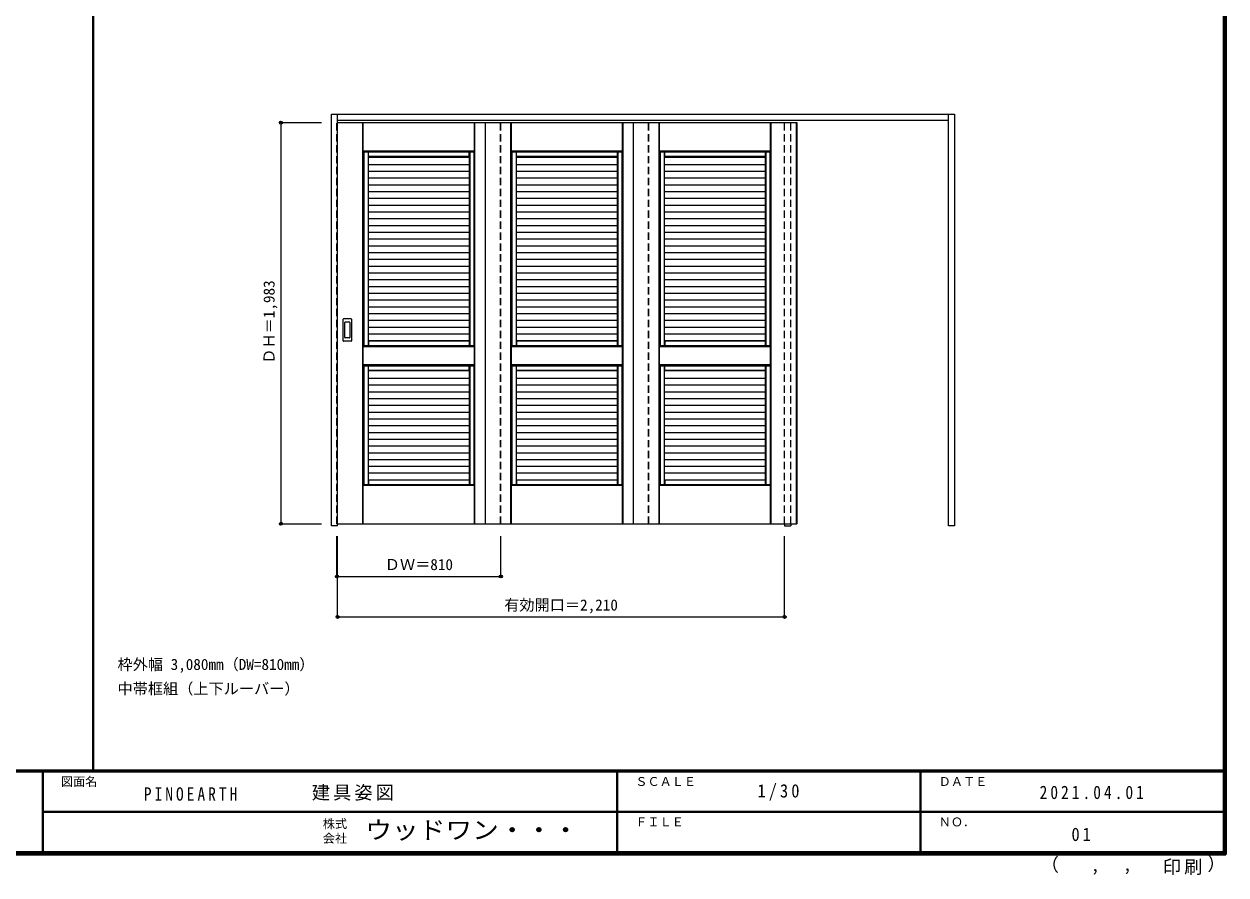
# Model space of a CAD drawing. Units: millimetres, scale not verified. Extents: x -6000 to 5700, y -4307 to 4175.
# Drawn here: x -242 to 5700, y -4307 to -100 of the extents above; entities that cross this region are included whole.
import ezdxf
from ezdxf.enums import TextEntityAlignment as Align

# ---------------------------------------------------------------- set-up
doc = ezdxf.new("R2010")
doc.units = ezdxf.units.MM
doc.header["$LTSCALE"] = 30
doc.header["$PDMODE"] = 32
doc.header["$PDSIZE"] = 15
doc.linetypes.add('DASHED1', pattern=[1.8, 1.2, -0.6])
for name, color, linetype, lineweight in [('0-2_扉', 4, 'DASHED1', 9), ('0-3_仕上げ', 7, 'Continuous', 18), ('0-4_枠', 3, 'Continuous', 25), ('0-6_引手', 7, 'Continuous', 18), ('0-B_寸法', 4, 'Continuous', 9), ('F-1_枠', 6, 'Continuous', 40)]:
    doc.layers.add(name, color=color, linetype=linetype, lineweight=lineweight)
doc.layers.add('0-A_文字', color=7, linetype='Continuous')
doc.layers.add('F-A_文字', color=7, linetype='Continuous')
doc.styles.add('ＭＳ ゴシック', font='')
doc.styles.get('ＭＳ ゴシック').set_extended_font_data('MS Gothic')

msp = doc.modelspace()

# ---------------------------------------------------------------- linework, layer by layer
at = {"layer": '0-2_扉'}
for p, q in [((1305, -587.75), (1308, -587.75)), ((1305, -2570.75), (1305, -587.75)), ((2115, -2570.75), (2115, -587.75)), ((2847, -2570.75), (2847, -587.75)), ((1308, -2570.75), (1305, -2570.75))]:
    msp.add_line(p, q, dxfattribs=at)
at = {"layer": '0-2_扉', "color": 3, "linetype": 'Continuous', "lineweight": 25}
for p, q in [((2037, -587.75), (2037, -2570.75)), ((2769, -587.75), (2769, -2570.75)), ((1308, -2570.75), (3579, -2570.75))]:
    msp.add_line(p, q, dxfattribs=at)
msp.add_lwpolyline([(1308, -587.75), (3579, -587.75), (3579, -2570.75)], dxfattribs=at)
at = {"layer": '0-3_仕上げ', "color": 4, "linetype": 'DASHED1', "lineweight": 9}
for p, q in [((1307, -2570.75), (1307, -587.75)), ((2113, -2570.75), (2113, -587.75)), ((2845, -2570.75), (2845, -587.75))]:
    msp.add_line(p, q, dxfattribs=at)
at = {"layer": '0-3_仕上げ'}
for p, q in [((1433, -2570.75), (1433, -587.75)), ((1434, -728.75), (1434, -587.75)), ((1435, -727.75), (1435, -587.75)), ((1985, -727.75), (1985, -587.75)), ((1986, -728.75), (1986, -587.75)), ((1987, -2570.75), (1987, -587.75)), ((2039, -2570.75), (2039, -587.75)), ((2165, -2570.75), (2165, -587.75)), ((2166, -728.75), (2166, -587.75)), ((2167, -727.75), (2167, -587.75)), ((2717, -727.75), (2717, -587.75)), ((2718, -728.75), (2718, -587.75)), ((2719, -2570.75), (2719, -587.75)), ((2771, -2570.75), (2771, -587.75)), ((2897, -2570.75), (2897, -587.75)), ((2898, -728.75), (2898, -587.75)), ((2899, -727.75), (2899, -587.75)), ((3449, -727.75), (3449, -587.75)), ((3450, -728.75), (3450, -587.75)), ((3451, -2570.75), (3451, -587.75)), ((3577, -2570.75), (3577, -587.75)), ((1435, -727.75), (1434, -728.75)), ((1434, -728.75), (1437, -731.75)), ((1435, -727.75), (1985, -727.75)), ((1982, -733.75), (1438, -733.75)), ((1438, -733.75), (1438, -1689.75)), ((1459, -733.75), (1459, -1689.75)), ((1960, -756.71), (1460, -756.71)), ((1460, -758.21), (1960, -758.21)), ((1461, -754.75), (1959, -754.75)), ((1961, -733.75), (1961, -1689.75)), ((1982, -733.75), (1982, -1689.75)), ((1983, -731.75), (1986, -728.75)), ((1985, -727.75), (1986, -728.75)), ((2167, -727.75), (2166, -728.75)), ((2166, -728.75), (2169, -731.75)), ((2167, -727.75), (2717, -727.75)), ((2714, -733.75), (2170, -733.75)), ((2170, -733.75), (2170, -1689.75)), ((2191, -733.75), (2191, -1689.75)), ((2692, -756.71), (2192, -756.71)), ((2192, -758.21), (2692, -758.21)), ((2193, -754.75), (2691, -754.75)), ((2693, -733.75), (2693, -1689.75)), ((2714, -733.75), (2714, -1689.75)), ((2715, -731.75), (2718, -728.75)), ((2717, -727.75), (2718, -728.75)), ((2899, -727.75), (2898, -728.75)), ((2898, -728.75), (2901, -731.75)), ((2899, -727.75), (3449, -727.75)), ((3446, -733.75), (2902, -733.75)), ((2902, -733.75), (2902, -1689.75)), ((2923, -733.75), (2923, -1689.75)), ((3424, -756.71), (2924, -756.71)), ((2924, -758.21), (3424, -758.21)), ((2925, -754.75), (3423, -754.75)), ((3425, -733.75), (3425, -1689.75)), ((3446, -733.75), (3446, -1689.75)), ((3447, -731.75), (3450, -728.75)), ((3449, -727.75), (3450, -728.75)), ((1460, -794.28), (1960, -794.28)), ((1460, -827.78), (1960, -827.78)), ((2192, -794.28), (2692, -794.28)), ((2192, -827.78), (2692, -827.78)), ((2924, -794.28), (3424, -794.28)), ((2924, -827.78), (3424, -827.78)), ((1460, -861.28), (1960, -861.28)), ((2192, -861.28), (2692, -861.28)), ((2924, -861.28), (3424, -861.28)), ((1460, -894.78), (1960, -894.78)), ((1460, -928.28), (1960, -928.28)), ((2192, -894.78), (2692, -894.78)), ((2192, -928.28), (2692, -928.28)), ((2924, -894.78), (3424, -894.78)), ((2924, -928.28), (3424, -928.28)), ((1460, -961.78), (1960, -961.78)), ((1460, -995.28), (1960, -995.28)), ((2192, -961.78), (2692, -961.78)), ((2192, -995.28), (2692, -995.28)), ((2924, -961.78), (3424, -961.78)), ((2924, -995.28), (3424, -995.28)), ((1460, -1028.78), (1960, -1028.78)), ((1460, -1062.28), (1960, -1062.28)), ((2192, -1028.78), (2692, -1028.78)), ((2192, -1062.28), (2692, -1062.28)), ((2924, -1028.78), (3424, -1028.78)), ((2924, -1062.28), (3424, -1062.28)), ((1460, -1095.78), (1960, -1095.78)), ((2192, -1095.78), (2692, -1095.78)), ((2924, -1095.78), (3424, -1095.78)), ((1460, -1129.28), (1960, -1129.28)), ((1460, -1162.78), (1960, -1162.78)), ((2192, -1129.28), (2692, -1129.28)), ((2192, -1162.78), (2692, -1162.78)), ((2924, -1129.28), (3424, -1129.28)), ((2924, -1162.78), (3424, -1162.78)), ((1460, -1196.28), (1960, -1196.28)), ((1460, -1229.78), (1960, -1229.78)), ((2192, -1196.28), (2692, -1196.28)), ((2192, -1229.78), (2692, -1229.78)), ((2924, -1196.28), (3424, -1196.28)), ((2924, -1229.78), (3424, -1229.78)), ((1460, -1263.28), (1960, -1263.28)), ((1460, -1296.78), (1960, -1296.78)), ((2192, -1263.28), (2692, -1263.28)), ((2192, -1296.78), (2692, -1296.78)), ((2924, -1263.28), (3424, -1263.28)), ((2924, -1296.78), (3424, -1296.78)), ((1460, -1330.28), (1960, -1330.28)), ((1460, -1363.78), (1960, -1363.78)), ((2192, -1330.28), (2692, -1330.28)), ((2192, -1363.78), (2692, -1363.78)), ((2924, -1330.28), (3424, -1330.28)), ((2924, -1363.78), (3424, -1363.78)), ((1460, -1397.28), (1960, -1397.28)), ((2192, -1397.28), (2692, -1397.28)), ((2924, -1397.28), (3424, -1397.28)), ((1460, -1430.78), (1960, -1430.78)), ((1460, -1464.28), (1960, -1464.28)), ((2192, -1430.78), (2692, -1430.78)), ((2192, -1464.28), (2692, -1464.28)), ((2924, -1430.78), (3424, -1430.78)), ((2924, -1464.28), (3424, -1464.28)), ((1460, -1497.78), (1960, -1497.78)), ((1460, -1531.28), (1960, -1531.28)), ((2192, -1497.78), (2692, -1497.78)), ((2192, -1531.28), (2692, -1531.28)), ((2924, -1497.78), (3424, -1497.78)), ((2924, -1531.28), (3424, -1531.28)), ((1460, -1564.78), (1960, -1564.78)), ((1460, -1598.28), (1960, -1598.28)), ((2192, -1564.78), (2692, -1564.78)), ((2192, -1598.28), (2692, -1598.28)), ((2924, -1564.78), (3424, -1564.78)), ((2924, -1598.28), (3424, -1598.28)), ((1460, -1631.78), (1960, -1631.78)), ((2192, -1631.78), (2692, -1631.78)), ((2924, -1631.78), (3424, -1631.78)), ((1437, -1689.75), (1434, -1692.75)), ((1435, -1693.75), (1434, -1692.75)), ((1434, -1786.75), (1434, -1692.75)), ((1435, -1785.75), (1435, -1693.75)), ((1435, -1693.75), (1985, -1693.75)), ((1460, -1665.28), (1960, -1665.28)), ((1460, -1667.75), (1461, -1668.75)), ((1960, -1667.75), (1959, -1668.75)), ((1959, -1668.75), (1959, -1689.75)), ((1986, -1692.75), (1983, -1689.75)), ((1985, -1693.75), (1986, -1692.75)), ((1985, -1785.75), (1985, -1693.75)), ((2169, -1689.75), (2166, -1692.75)), ((2167, -1693.75), (2166, -1692.75)), ((2166, -1786.75), (2166, -1692.75)), ((2167, -1785.75), (2167, -1693.75)), ((2167, -1693.75), (2717, -1693.75)), ((2192, -1665.28), (2692, -1665.28)), ((2192, -1667.75), (2193, -1668.75)), ((2692, -1667.75), (2691, -1668.75)), ((2691, -1668.75), (2691, -1689.75)), ((2718, -1692.75), (2715, -1689.75)), ((2717, -1693.75), (2718, -1692.75)), ((2717, -1785.75), (2717, -1693.75)), ((2901, -1689.75), (2898, -1692.75)), ((2899, -1693.75), (2898, -1692.75)), ((2898, -1786.75), (2898, -1692.75)), ((2899, -1785.75), (2899, -1693.75)), ((2899, -1693.75), (3449, -1693.75)), ((2924, -1665.28), (3424, -1665.28)), ((2924, -1667.75), (2925, -1668.75)), ((3424, -1667.75), (3423, -1668.75)), ((3423, -1668.75), (3423, -1689.75)), ((3450, -1692.75), (3447, -1689.75)), ((3449, -1693.75), (3450, -1692.75)), ((3449, -1785.75), (3449, -1693.75)), ((1434, -1786.75), (1435, -1785.75)), ((1434, -1786.75), (1437, -1789.75)), ((1985, -1785.75), (1435, -1785.75)), ((1982, -1791.75), (1438, -1791.75)), ((1438, -1791.75), (1438, -2376.75)), ((1459, -1791.75), (1459, -2376.75)), ((1960, -1814.71), (1460, -1814.71)), ((1461, -1812.75), (1959, -1812.75)), ((1961, -1791.75), (1961, -2376.75)), ((1982, -1791.75), (1982, -2376.75)), ((1986, -1786.75), (1985, -1785.75)), ((2166, -1786.75), (2167, -1785.75)), ((2166, -1786.75), (2169, -1789.75)), ((2717, -1785.75), (2167, -1785.75)), ((2714, -1791.75), (2170, -1791.75)), ((2170, -1791.75), (2170, -2376.75)), ((2191, -1791.75), (2191, -2376.75)), ((2692, -1814.71), (2192, -1814.71)), ((2193, -1812.75), (2691, -1812.75)), ((2693, -1791.75), (2693, -2376.75)), ((2714, -1791.75), (2714, -2376.75)), ((2718, -1786.75), (2717, -1785.75)), ((2898, -1786.75), (2899, -1785.75)), ((2898, -1786.75), (2901, -1789.75)), ((3449, -1785.75), (2899, -1785.75)), ((3446, -1791.75), (2902, -1791.75)), ((2902, -1791.75), (2902, -2376.75)), ((2923, -1791.75), (2923, -2376.75)), ((3424, -1814.71), (2924, -1814.71)), ((2925, -1812.75), (3423, -1812.75)), ((3425, -1791.75), (3425, -2376.75)), ((3446, -1791.75), (3446, -2376.75)), ((3450, -1786.75), (3449, -1785.75)), ((1460, -1850.79), (1960, -1850.79)), ((1460, -1884.29), (1960, -1884.29)), ((2192, -1850.79), (2692, -1850.79)), ((2192, -1884.29), (2692, -1884.29)), ((2924, -1850.79), (3424, -1850.79)), ((2924, -1884.29), (3424, -1884.29)), ((1460, -1917.78), (1960, -1917.78)), ((1460, -1951.28), (1960, -1951.28)), ((2192, -1917.78), (2692, -1917.78)), ((2192, -1951.28), (2692, -1951.28)), ((2924, -1917.78), (3424, -1917.78)), ((2924, -1951.28), (3424, -1951.28)), ((1460, -1984.78), (1960, -1984.78)), ((1460, -2018.28), (1960, -2018.28)), ((2192, -1984.78), (2692, -1984.78)), ((2192, -2018.28), (2692, -2018.28)), ((2924, -1984.78), (3424, -1984.78)), ((2924, -2018.28), (3424, -2018.28)), ((1460, -2051.78), (1960, -2051.78)), ((2192, -2051.78), (2692, -2051.78)), ((2924, -2051.78), (3424, -2051.78)), ((1460, -2085.28), (1960, -2085.28)), ((1460, -2118.78), (1960, -2118.78)), ((2192, -2085.28), (2692, -2085.28)), ((2192, -2118.78), (2692, -2118.78)), ((2924, -2085.28), (3424, -2085.28)), ((2924, -2118.78), (3424, -2118.78)), ((1460, -2152.28), (1960, -2152.28)), ((1460, -2185.78), (1960, -2185.78)), ((2192, -2152.28), (2692, -2152.28)), ((2192, -2185.78), (2692, -2185.78)), ((2924, -2152.28), (3424, -2152.28)), ((2924, -2185.78), (3424, -2185.78)), ((1460, -2219.28), (1960, -2219.28)), ((1460, -2252.78), (1960, -2252.78)), ((2192, -2219.28), (2692, -2219.28)), ((2192, -2252.78), (2692, -2252.78)), ((2924, -2219.28), (3424, -2219.28)), ((2924, -2252.78), (3424, -2252.78)), ((1460, -2286.28), (1960, -2286.28)), ((2192, -2286.28), (2692, -2286.28)), ((2924, -2286.28), (3424, -2286.28)), ((1437, -2376.75), (1434, -2379.75)), ((1460, -2319.78), (1960, -2319.78)), ((1460, -2353.28), (1960, -2353.28)), ((1460, -2354.75), (1461, -2355.75)), ((1959, -2355.75), (1461, -2355.75)), ((1461, -2355.75), (1461, -2376.75)), ((1960, -2354.75), (1959, -2355.75)), ((1959, -2355.75), (1959, -2376.75)), ((1986, -2379.75), (1983, -2376.75)), ((2169, -2376.75), (2166, -2379.75)), ((2192, -2319.78), (2692, -2319.78)), ((2192, -2353.28), (2692, -2353.28)), ((2192, -2354.75), (2193, -2355.75)), ((2691, -2355.75), (2193, -2355.75)), ((2193, -2355.75), (2193, -2376.75)), ((2692, -2354.75), (2691, -2355.75)), ((2691, -2355.75), (2691, -2376.75)), ((2718, -2379.75), (2715, -2376.75)), ((2901, -2376.75), (2898, -2379.75)), ((2924, -2319.78), (3424, -2319.78)), ((2924, -2353.28), (3424, -2353.28)), ((2924, -2354.75), (2925, -2355.75)), ((3423, -2355.75), (2925, -2355.75)), ((2925, -2355.75), (2925, -2376.75)), ((3424, -2354.75), (3423, -2355.75)), ((3423, -2355.75), (3423, -2376.75)), ((3450, -2379.75), (3447, -2376.75)), ((1434, -2570.75), (1434, -2379.75)), ((1435, -2380.75), (1434, -2379.75)), ((1435, -2570.75), (1435, -2380.75)), ((1435, -2380.75), (1985, -2380.75)), ((1985, -2380.75), (1986, -2379.75)), ((1985, -2570.75), (1985, -2380.75)), ((1986, -2570.75), (1986, -2379.75)), ((2166, -2570.75), (2166, -2379.75)), ((2167, -2380.75), (2166, -2379.75)), ((2167, -2570.75), (2167, -2380.75)), ((2167, -2380.75), (2717, -2380.75)), ((2717, -2380.75), (2718, -2379.75)), ((2717, -2570.75), (2717, -2380.75)), ((2718, -2570.75), (2718, -2379.75)), ((2898, -2570.75), (2898, -2379.75)), ((2899, -2380.75), (2898, -2379.75)), ((2899, -2570.75), (2899, -2380.75)), ((2899, -2380.75), (3449, -2380.75)), ((3449, -2380.75), (3450, -2379.75)), ((3449, -2570.75), (3449, -2380.75)), ((3450, -2570.75), (3450, -2379.75))]:
    msp.add_line(p, q, dxfattribs=at)
at = {"layer": '0-3_仕上げ', "color": 3, "lineweight": 25}
for p, q in [((1437, -1689.75), (1437, -731.75)), ((1437, -731.75), (1983, -731.75)), ((1460, -1689.75), (1460, -731.75)), ((1960, -755.75), (1460, -755.75)), ((1960, -1689.75), (1960, -731.75)), ((1983, -1689.75), (1983, -731.75)), ((2169, -1689.75), (2169, -731.75)), ((2169, -731.75), (2715, -731.75)), ((2192, -1689.75), (2192, -731.75)), ((2692, -755.75), (2192, -755.75)), ((2692, -1689.75), (2692, -731.75)), ((2715, -1689.75), (2715, -731.75)), ((2901, -1689.75), (2901, -731.75)), ((2901, -731.75), (3447, -731.75)), ((2924, -1689.75), (2924, -731.75)), ((3424, -755.75), (2924, -755.75)), ((3424, -1689.75), (3424, -731.75)), ((3447, -1689.75), (3447, -731.75)), ((1437, -1689.75), (1983, -1689.75)), ((1960, -1667.75), (1460, -1667.75)), ((2169, -1689.75), (2715, -1689.75)), ((2692, -1667.75), (2192, -1667.75)), ((2901, -1689.75), (3447, -1689.75)), ((3424, -1667.75), (2924, -1667.75)), ((1437, -1789.75), (1437, -2376.75)), ((1983, -1789.75), (1437, -1789.75)), ((1460, -2376.75), (1460, -1789.75)), ((1960, -1813.75), (1460, -1813.75)), ((1960, -2376.75), (1960, -1789.75)), ((1983, -1789.75), (1983, -2376.75)), ((2169, -1789.75), (2169, -2376.75)), ((2715, -1789.75), (2169, -1789.75)), ((2192, -2376.75), (2192, -1789.75)), ((2692, -1813.75), (2192, -1813.75)), ((2692, -2376.75), (2692, -1789.75)), ((2715, -1789.75), (2715, -2376.75)), ((2901, -1789.75), (2901, -2376.75)), ((3447, -1789.75), (2901, -1789.75)), ((2924, -2376.75), (2924, -1789.75)), ((3424, -1813.75), (2924, -1813.75)), ((3424, -2376.75), (3424, -1789.75)), ((3447, -1789.75), (3447, -2376.75)), ((1437, -2376.75), (1983, -2376.75)), ((1960, -2354.75), (1460, -2354.75)), ((2169, -2376.75), (2715, -2376.75)), ((2692, -2354.75), (2192, -2354.75)), ((2901, -2376.75), (3447, -2376.75)), ((3424, -2354.75), (2924, -2354.75))]:
    msp.add_line(p, q, dxfattribs=at)
at = {"layer": '0-3_仕上げ'}
for points in [[(1460, -755.75), (1461, -754.75), (1461, -733.75)], [(1960, -755.75), (1959, -754.75), (1959, -733.75)], [(2192, -755.75), (2193, -754.75), (2193, -733.75)], [(2692, -755.75), (2691, -754.75), (2691, -733.75)], [(2924, -755.75), (2925, -754.75), (2925, -733.75)], [(3424, -755.75), (3423, -754.75), (3423, -733.75)], [(1959, -1668.75), (1461, -1668.75), (1461, -1689.75)], [(1983, -1789.75), (1986, -1786.75), (1986, -1692.75)], [(2691, -1668.75), (2193, -1668.75), (2193, -1689.75)], [(2715, -1789.75), (2718, -1786.75), (2718, -1692.75)], [(3423, -1668.75), (2925, -1668.75), (2925, -1689.75)], [(3447, -1789.75), (3450, -1786.75), (3450, -1692.75)], [(1460, -1813.75), (1461, -1812.75), (1461, -1791.75)], [(1960, -1813.75), (1959, -1812.75), (1959, -1791.75)], [(2192, -1813.75), (2193, -1812.75), (2193, -1791.75)], [(2692, -1813.75), (2691, -1812.75), (2691, -1791.75)], [(2924, -1813.75), (2925, -1812.75), (2925, -1791.75)], [(3424, -1813.75), (3423, -1812.75), (3423, -1791.75)]]:
    msp.add_lwpolyline(points, dxfattribs=at)
at = {"layer": '0-4_枠'}
for p, q in [((1308, -2581.25), (1308, -546.25)), ((1308, -576.25), (4328, -576.25)), ((4328, -2581.25), (4328, -546.25)), ((3518, -2570.75), (3518, -2581.25)), ((3518, -2581.25), (3548, -2581.25)), ((3548, -2570.75), (3548, -2581.25)), ((4358, -2581.25), (4328, -2581.25))]:
    msp.add_line(p, q, dxfattribs=at)
at = {"layer": '0-4_枠', "color": 4, "linetype": 'DASHED1', "lineweight": 9}
for p, q in [((3518, -2570.75), (3518, -576.25)), ((3548, -2570.75), (3548, -576.25))]:
    msp.add_line(p, q, dxfattribs=at)
at = {"layer": '0-4_枠'}
for points in [[(1308, -2581.25), (1278, -2581.25), (1278, -546.25)], [(1278, -546.25), (4358, -546.25), (4358, -2581.25)]]:
    msp.add_lwpolyline(points, dxfattribs=at)
at = {"layer": '0-6_引手', "color": 3, "lineweight": 25}
for p, q in [((1335, -1666.75), (1335, -1559.75)), ((1375.5, -1558.25), (1336.5, -1558.25)), ((1377, -1559.75), (1377, -1666.75)), ((1375.5, -1668.25), (1336.5, -1668.25))]:
    msp.add_line(p, q, dxfattribs=at)
at = {"layer": '0-6_引手'}
for p, q in [((1343.5, -1650.75), (1343.5, -1575.75)), ((1367, -1574.25), (1345, -1574.25)), ((1368.5, -1575.75), (1368.5, -1650.75)), ((1367, -1652.25), (1345, -1652.25))]:
    msp.add_line(p, q, dxfattribs=at)
at = {"layer": '0-6_引手', "color": 3, "lineweight": 25}
for centre, start, end in [((1336.5, -1559.75), 90, 180), ((1375.5, -1559.75), 0, 90), ((1336.5, -1666.75), 180, 270), ((1375.5, -1666.75), 270, 0)]:
    msp.add_arc(centre, 1.5, start, end, dxfattribs=at)
at = {"layer": '0-6_引手'}
for centre, start, end in [((1345, -1575.75), 90, 180), ((1367, -1575.75), 0, 90), ((1345, -1650.75), 180, 270), ((1367, -1650.75), 270, 0)]:
    msp.add_arc(centre, 1.5, start, end, dxfattribs=at)
at = {"layer": '0-B_寸法'}
for p, q in [((1028, -587.75), (1028, -2570.75)), ((1028, -587.75), (1228, -587.75)), ((1028, -2570.75), (1228, -2570.75)), ((1305, -2831.25), (1305, -2631.25)), ((1308, -3031.25), (1308, -2631.25)), ((2115, -2831.25), (2115, -2631.25)), ((3518, -3031.25), (3518, -2631.25)), ((1305, -2831.25), (2115, -2831.25)), ((1308, -3031.25), (3518, -3031.25))]:
    msp.add_line(p, q, dxfattribs=at)
at = {"layer": '0-B_寸法', "color": 7}
for p in [(1028, -587.75), (1028, -2570.75), (1305, -2831.25), (2115, -2831.25), (1308, -3031.25), (3518, -3031.25)]:
    msp.add_point(p, dxfattribs=at)
at = {"layer": 'F-1_枠'}
for p, q in [((100, -3790), (100, 4175)), ((5690, 4175), (5690, -4205)), ((5695, 4175), (5695, -4205)), ((5700, 4175), (5700, -4205)), ((5700, -3790), (-6000, -3790)), ((5700, -3795), (-6000, -3795)), ((-150, -3795), (-150, -4195)), ((2690, -3795), (2690, -4195)), ((4190, -3795), (4190, -4195)), ((-150, -3995), (5690, -3995.01)), ((5700, -4195), (-6000, -4195)), ((5700, -4200), (-6000, -4200)), ((5700, -4205), (-6000, -4205))]:
    msp.add_line(p, q, dxfattribs=at)

# ---------------------------------------------------------------- texts
at = {"layer": '0-A_文字', "style": 'ＭＳ ゴシック'}
for s, p in [('枠外幅 3,080mm（DW=810mm）', (220, -3310)), ('中帯框組（上下ルーバー）', (220, -3430))]:
    msp.add_text(s, height=54.99, dxfattribs=at).set_placement(p, align=Align.BOTTOM_LEFT)
at = {"layer": '0-B_寸法', "color": 7, "style": 'ＭＳ ゴシック'}
msp.add_text('ＤＨ＝1,983', height=54.99, rotation=90, dxfattribs=at).set_placement((1013, -1779.5), align=Align.BOTTOM_LEFT)
for s, p in [('ＤＷ＝810', (1541.25, -2816.25)), ('有効開口＝2,210', (2131.75, -3016.25))]:
    msp.add_text(s, height=54.99, dxfattribs=at).set_placement(p, align=Align.BOTTOM_LEFT)
at = {"layer": 'F-A_文字', "style": 'ＭＳ ゴシック'}
for s, height, p in [('図面名', 43.99, (-60, -3880)), ('ＳＣＡＬＥ', 43.99, (2780, -3880)), ('ＤＡＴＥ', 43.99, (4280, -3880)), ('株式', 43.99, (1235, -4089)), ('ＦＩＬＥ', 43.99, (2780, -4080)), ('ＮＯ．', 43.99, (4280, -4080)), ('会社', 43.99, (1235, -4161)), ('（', 65.98, (4784.03, -4308.31)), ('）', 65.98, (5608.4, -4304.13)), (',', 65.98, (5031.28, -4308.31)), (',', 65.98, (5190.2, -4305.53))]:
    msp.add_text(s, height=height, dxfattribs=at).set_placement(p, align=Align.BOTTOM_LEFT)
at = {"layer": 'F-A_文字', "style": 'ＭＳ ゴシック', "width": 1.1}
msp.add_text('ウッドワン・・・', height=87.98, dxfattribs=at).set_placement((1445, -4155), align=Align.BOTTOM_LEFT)
at = {"layer": 'F-A_文字', "char_height": 65.98, "attachment_point": 7, "style": 'ＭＳ ゴシック'}
for s, insert in [('\\T1.17;建具姿図', (1180.42, -3940)), ('\\T1.38;\\W0.9;1/30', (3383.75, -3940)), ('\\T1.39;\\W0.85;PINOEARTH', (350, -3940.79)), ('\\T1.39;\\W0.85;2021.04.01', (4778.75, -3932.5)), ('\\T1.36;\\W0.9;01', (4936.25, -4140)), ('\\T1.17;印刷', (5388.15, -4306.92))]:
    msp.add_mtext(s, dxfattribs=dict(at, insert=insert))

doc.saveas('drawing.dxf')
